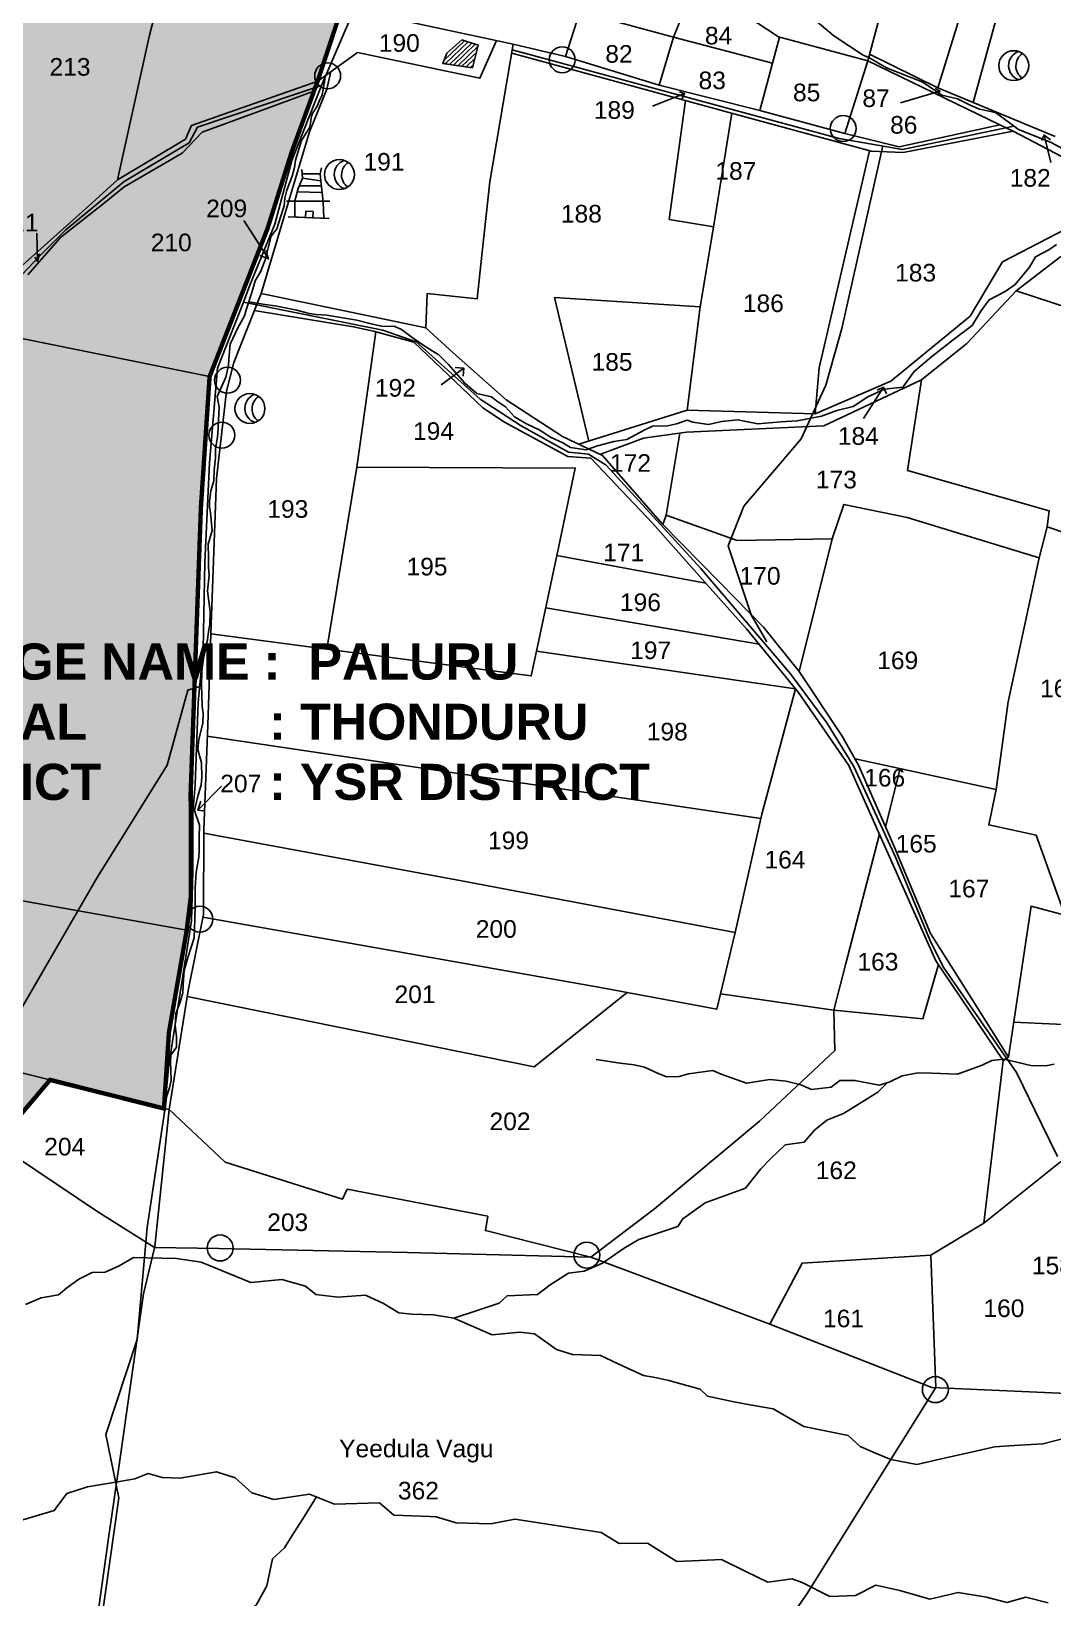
# Model space of a CAD drawing. Header units: inches. Extents: x 201585 to 225365, y 1598878 to 1613111.
# Drawn here: x 210278 to 211207, y 1605088 to 1606512 of the extents above; entities that cross this region are included whole.
import ezdxf

# ---------------------------------------------------------------- set-up
doc = ezdxf.new("R2010")
doc.units = ezdxf.units.IN
doc.header["$LTSCALE"] = 15
doc.header["$MEASUREMENT"] = 0
for name, color, linetype in [('BOUNDRY STONES', 240, 'Continuous'), ('PLOTS', 7, 'Continuous'), ('PLOTS NO', 7, 'Continuous'), ('ROADS', 1, 'Continuous'), ('STREAMS', 4, 'Continuous'), ('TEXT', 1, 'Continuous'), ('VILLAGE', 7, 'Continuous'), ('wells', 7, 'Continuous'), ('WUA13', 3, 'Continuous')]:
    doc.layers.add(name, color=color, linetype=linetype)
doc.styles.get("Standard").update_dxf_attribs({"font": 'arial.ttf'})

msp = doc.modelspace()

# ---------------------------------------------------------------- hatches: boundary and pattern name
at = {"layer": 'PLOTS NO', "true_color": 0x105689}
h = msp.add_hatch(color=146, dxfattribs=at)
h.dxf.hatch_style = 1
h.paths.add_polyline_path([(209676.1, 1605085.9), (209640, 1605054), (209519, 1605034.5), (209312.9, 1605047.3), (209238.2, 1605067.1), (209188.8, 1605091.7), (209160.8, 1605117.3), (209096.2, 1605164.8), (209109.1, 1605205), (209399.2, 1605104.8), (209456, 1605092.7), (209499.4, 1605199), (209514.3, 1605235.5), (209577.1, 1605229.5), (209662.3, 1605530.2), (209578.2, 1605535.1), (209556.8, 1605493.6), (209528.5, 1605497.7), (209461, 1605507.6), (209393.5, 1605517.5), (209260.9, 1605540.8), (209246.6, 1605541), (209289.8, 1605610.1), (209303.9, 1605624.8), (209316.8, 1605648.9), (209339.1, 1605820.3), (209345.1, 1605866.8), (209404, 1605877.4), (209437.7, 1605899.6), (209525.9, 1605926), (209611.7, 1605954.3), (209628.8, 1606004.8), (209636.8, 1606048.1), (209646.7, 1606105.1), (209659.8, 1606142.8), (209705.2, 1606273.3), (209730, 1606344.7), (209751.1, 1606368.9), (209806.9, 1606405.5), (209827.7, 1606479.1), (209879.7, 1606528.8), (209938.5, 1606622.6), (209966.9, 1606656.8), (210017.9, 1606704.4), (210055.8, 1606723.8), (210082.2, 1606748), (210108.4, 1606809.7), (210147.2, 1606913.4), (210183.9, 1607020.8), (210214.9, 1606982.5), (210298.6, 1606911.6), (210340.6, 1606862.4), (210429.5, 1606781.3), (210482.5, 1606736.3), (210574.9, 1606687.2), (210575.6, 1606670.4), (210578.1, 1606624.3), (210560.8, 1606533.1), (210544, 1606482.3), (210538.7, 1606466.3), (210535.3, 1606457), (210515, 1606401.6), (210493.1, 1606332.2), (210440.4, 1606197.6), (210432.5, 1606078.7), (210423.2, 1605819.7), (210423.4, 1605725.4), (210419.6, 1605694.3), (210403.4, 1605601.3), (210398.9, 1605532.3), (210295.3, 1605558.3), (210246.3, 1605500.4), (210203.4, 1605435.3), (210161.7, 1605352), (210117.1, 1605323.8), (210079.8, 1605251.9), (209998.7, 1605195.4), (209999.5, 1605153.7), (209839.1, 1605049.9)])
at = {"layer": 'VILLAGE'}
h = msp.add_hatch(dxfattribs=at)
h.set_pattern_fill('ANSI31', color=30, scale=24.297688, angle=-1.2767)
h.set_pattern_definition([(43.723261, (193513.5276, 1597190.7028), (-2.09924695, 2.19495167), [])])
h.paths.add_polyline_path([(210669.9, 1606503.7), (210684.8, 1606498.8), (210679.4, 1606478.4), (210652.5, 1606482.2), (210656.3, 1606491.7)])

# ---------------------------------------------------------------- linework, layer by layer
at = {"layer": 'BOUNDRY STONES', "color": 1}
for centre in [(210761.1, 1606485.6), (210547.8, 1606471.1), (211016.7, 1606423.1), (210456.7, 1606194.3), (210451.6, 1606144.4), (210431.5, 1605704.4), (210450, 1605405.5), (210783.5, 1605399), (211100.5, 1605276.7)]:
    msp.add_circle(centre, 11.8, dxfattribs=at)
at = {"layer": 'PLOTS'}
for points in [[(211102.6, 1606460.1), (211172, 1606683.5), (211229.2, 1606854.4), (211277.9, 1606999.8)], [(210433, 1606743.8), (210422, 1606648.3), (210385.8, 1606508.1), (210356.7, 1606376.4)], [(211413, 1606425.3), (211429.8, 1606514), (211210.1, 1606564.3), (211231.3, 1606637.3), (211234.8, 1606649.3), (211200.5, 1606656.1), (211158.9, 1606533.9), (211135, 1606446.7)], [(210764, 1606488.5), (210716.6, 1606499.8), (210560.8, 1606533.1), (210578.1, 1606624.3)], [(210929.6, 1606524.9), (210957.8, 1606506.5), (211039, 1606484.7), (211055, 1606545)], [(210560.8, 1606533.1), (210544, 1606482.3), (210538.7, 1606466.3), (210574.8, 1606492.2), (210686.2, 1606468.8), (210701.3, 1606503.1)], [(210952.4, 1606482.6), (210862.4, 1606506.1), (210874.8, 1606536.8)], [(210849.3, 1606462.6), (210764, 1606488.5), (210777, 1606529.1), (210862.4, 1606506.1)], [(210862.4, 1606506.1), (210849.3, 1606462.6), (210940.8, 1606439.5)], [(211039, 1606484.7), (211018.2, 1606418.7), (210940.8, 1606439.5), (210958.7, 1606506.3)], [(210716.6, 1606499.8), (210695.2, 1606374.8), (210688, 1606307.9), (210683.7, 1606268.2), (210638.2, 1606273.1), (210637.2, 1606241.9), (210576.2, 1606254.6), (210487.2, 1606273.2), (210513.1, 1606359.5), (210531.3, 1606420), (210547.1, 1606458.9), (210550.6, 1606474.9)], [(210715.2, 1606491.6), (210803.2, 1606467.6), (210921.7, 1606435.4), (211042.2, 1606402.6), (211071.2, 1606401.4), (211171.3, 1606420.8), (211215.8, 1606397.4), (211272.5, 1606359.4), (211252.8, 1606349.2), (211161.7, 1606301.9), (211132, 1606252.7), (211059.9, 1606193.6), (210991.2, 1606163.8), (210874.8, 1606167.1), (210776.3, 1606136.1)], [(211040.6, 1606490.8), (211102.6, 1606460.1), (211209.6, 1606415.9)], [(211159.1, 1606426.4), (211039, 1606484.7)], [(210538.7, 1606466.3), (210423.9, 1606426), (210418.5, 1606413.4), (210356.7, 1606376.4), (210330.2, 1606352.6), (210270, 1606298.6), (210231.5, 1606254.5), (210174.9, 1606229.2), (210092.8, 1606217.6), (209992.8, 1606205.9), (209952, 1606189.8), (209909.2, 1606135.1), (209879.3, 1606099.5), (209854.5, 1606080.5), (209809.3, 1606074.2), (209732.5, 1606080.5), (209702.4, 1606079.9), (209651.7, 1606050.4), (209638, 1606055)], [(210275.1, 1606290.1), (210304.9, 1606324.1), (210346.3, 1606356.9), (210362.7, 1606370), (210415.5, 1606400.7), (210433.7, 1606419.9), (210494.9, 1606442.2), (210535.3, 1606457), (210515, 1606401.6), (210493.1, 1606332.2), (210464.6, 1606259.5), (210440.4, 1606197.6), (210224.6, 1606241.2)], [(210873.2, 1606448.6), (210858.5, 1606340.3), (210898.9, 1606333.8)], [(210886.7, 1606260.9), (210898.8, 1606333.5), (210915.5, 1606437.1)], [(211018.2, 1606418.7), (211067.5, 1606406.5), (211159.1, 1606426.4), (211171.3, 1606420.8)], [(210991.2, 1606163.8), (210994.9, 1606205.7), (211017.3, 1606302.4), (211040.6, 1606403)], [(211214.7, 1606306.7), (211174.1, 1606275.6), (211129, 1606227.6), (211088, 1606194.6), (210999.1, 1606152.9), (210874.1, 1606147.1), (210834.9, 1606141.6), (210795.2, 1606126.9)], [(210398.9, 1605532.3), (210403.6, 1605531.4), (210420.8, 1605639.7), (210434.8, 1605708.7), (210435.3, 1605785.6), (210438.7, 1605880.7), (210441.6, 1605963.7), (210446.7, 1606105), (210455.9, 1606184.5), (210462.3, 1606210.4), (210487.2, 1606273.2)], [(211334.8, 1606016.3), (211342.3, 1606014.9), (211389.1, 1606151.4), (211402, 1606201.2), (211174.1, 1606275.6)], [(210785.3, 1606138.9), (210754.1, 1606269.4), (210886.7, 1606260.9), (210874.8, 1606167.1)], [(210481, 1606257.6), (210571.3, 1606242.9), (210589.5, 1606238.9), (210626.2, 1606228.9), (210688.8, 1606169.2), (210708.6, 1606156.3), (210766.2, 1606124.9), (210787.1, 1606123.5), (210843.3, 1606064.4), (210895.7, 1606005.4), (210928.7, 1605968.2), (210976, 1605910.5), (211021.9, 1605844), (211051.3, 1605778.1), (211101, 1605666.4), (211162.3, 1605575.9), (211166.9, 1605579), (211120.6, 1605652.6), (211096.2, 1605691.3), (211062.9, 1605770.4), (211030.6, 1605844.5), (211015.7, 1605870.7), (210976.5, 1605929.6), (210944.3, 1605969.7), (210905, 1606009.8), (210852.1, 1606063.8), (210797.6, 1606125.8), (210761.3, 1606143.3), (210710.1, 1606176.4), (210661.9, 1606219.2), (210637.2, 1606241.9)], [(210591.7, 1606238.3), (210574.3, 1606115.3), (210547, 1605949.9), (210441.6, 1605963.7)], [(210440.4, 1606197.6), (210432.5, 1606078.7), (210426.8, 1605919), (210423.2, 1605819.7), (210423.4, 1605725.4), (210418.9, 1605689.2), (210403.4, 1605601.3), (210398.9, 1605532.3), (210244.3, 1605571.2), (210239.7, 1605589.2), (210061.8, 1605627.8), (210086.4, 1605716.3), (210097.9, 1605757.5), (210125.6, 1605871.2), (210094.8, 1605906.6), (210111.3, 1606001.6), (210135.2, 1606123.7), (210152.1, 1606217.1)], [(211202.1, 1606061.1), (211204.1, 1606075.5), (211075.2, 1606112.4), (211088, 1606194.6)], [(210855.7, 1606071.7), (210868.1, 1606146.2)], [(210547, 1605949.9), (210733, 1605925.6), (210737.7, 1605947.9), (210758, 1606043.6), (210772.9, 1606114.4), (210574.3, 1606115.3)], [(211006.6, 1606050.2), (211017.3, 1606081.5), (211074.8, 1606069.4), (211194.8, 1606032.9), (211166.6, 1605902.1), (211155.8, 1605822.3), (211027.4, 1605850.2)], [(210976.5, 1605929.6), (211006.6, 1606050.2), (210920.2, 1606048.6), (210855.7, 1606071.7), (210852.6, 1606063.2)], [(211155.8, 1605822.3), (211149, 1605790), (211192.1, 1605780.9), (211218.1, 1605708.1), (211241.3, 1605705.7), (211258.8, 1605814.6), (211282.6, 1605936.2), (211314.5, 1605936), (211334.8, 1606016.3), (211202.1, 1606061.1), (211194.8, 1606032.9)], [(210756.2, 1606035.1), (210891.7, 1606009.9)], [(210746.1, 1605987.4), (210940.1, 1605954.3)], [(210737.7, 1605947.9), (210973.4, 1605913.7), (210942.8, 1605799.9), (210918.3, 1605692.2), (210901.7, 1605622.5), (210794.1, 1605642.5), (210434.3, 1605706.2)], [(210438.3, 1605870.9), (210941.9, 1605795.9)], [(211068.5, 1605841.3), (211055.2, 1605788.2)], [(210918.3, 1605692.2), (210667.9, 1605739.5), (210435.3, 1605782.7)], [(211049.7, 1605781.7), (211019.2, 1605664.2), (211008.2, 1605621.8), (210905.1, 1605636.6)], [(210096.4, 1605752), (210419.6, 1605694.3)], [(211218.1, 1605708.1), (211187.6, 1605716.3), (211166.9, 1605579)], [(211008.2, 1605621.8), (211089.2, 1605613.8), (211103.2, 1605663.2)], [(211171.7, 1605610.8), (211301.8, 1605604.8), (211376.8, 1605619), (211443.2, 1605656.4)], [(210420, 1605634.2), (210735.6, 1605570.2), (210820.3, 1605637.7)], [(211008.2, 1605621.8), (211009.1, 1605584.9), (210940.4, 1605520.7), (210845.1, 1605441.1), (210787.1, 1605397), (210691.2, 1605421.3), (210693.4, 1605434.5), (210565.6, 1605458.9), (210561.4, 1605450), (210454.6, 1605483.4), (210403.6, 1605531.4)], [(210787.1, 1605397), (210620.4, 1605401.5), (210448.9, 1605404.9), (210390.4, 1605406), (210338.8, 1605438.3), (210244.3, 1605501.7), (210041.3, 1605540.8), (209974.1, 1605553.8), (209890.3, 1605573.3), (209734.2, 1605601.4), (209718, 1605527.6), (209754.4, 1605519.6), (209738.8, 1605448.5), (209709.7, 1605353.4), (209694.6, 1605304), (209809.9, 1605279.6), (209867.4, 1605373.1), (209937.2, 1605486.8), (209980.3, 1605552.6)], [(211162.3, 1605575.9), (211144.5, 1605428)], [(210295.3, 1605558.3), (210246.3, 1605500.4), (210203.4, 1605435.3), (209937.2, 1605486.8)], [(210493.6, 1604995.6), (210395.3, 1605031.4), (210388.9, 1605041.2), (210337.1, 1605061.8), (210348.9, 1605143.9), (210358.4, 1605210.4), (210368.4, 1605280.8), (210380.3, 1605363.7), (210390.6, 1605406.9), (210403.6, 1605531.4)], [(211316.4, 1605514.9), (211248.2, 1605506.6), (211243, 1605492), (211214.4, 1605483.9), (211144.5, 1605428), (211096.4, 1605399), (210979.4, 1605391.8), (210950, 1605336.3), (211097.3, 1605278.7), (211240.6, 1605272.3), (211367.2, 1605268.1)], [(210787.1, 1605397), (210950, 1605336.3)], [(211096.4, 1605399), (211100.9, 1605278.5), (211036, 1605174.9), (210983.8, 1605091.4), (210922.3, 1605002.6), (210891.7, 1604938.2), (210873.9, 1604888.1)]]:
    msp.add_lwpolyline(points, dxfattribs=at)
at = {"layer": 'PLOTS NO'}
for points in [[(211100.4, 1606459.6), (211104.7, 1606457.2), (211102.9, 1606454.4)], [(210872.4, 1606455.1), (210843.2, 1606443.4)], [(210867.7, 1606456.4), (210872.4, 1606455.1), (210870.2, 1606450.2)], [(211104.7, 1606457.2), (211068.8, 1606446.4)], [(211197, 1606412.3), (211199.4, 1606417.2), (211205.2, 1606412.8)], [(211199.4, 1606417.2), (211205.5, 1606392.3)], [(210493.9, 1606304.6), (210471.5, 1606339.5)], [(210284, 1606302.2), (210283.3, 1606328.1)], [(210281.4, 1606306.2), (210284, 1606302.2), (210285.8, 1606309.1)], [(210486, 1606307.7), (210493.9, 1606304.6), (210491.6, 1606312.3)], [(210671.6, 1606205.4), (210651.1, 1606190.1)], [(210663.8, 1606205.9), (210671.6, 1606205.4), (210671, 1606198)], [(211053.2, 1606188), (211035.1, 1606159.4)], [(211047.5, 1606185.3), (211053.2, 1606188), (211056.1, 1606181.9)], [(210429.6, 1605803.6), (210451.3, 1605825.2)], [(210432.3, 1605811.6), (210429.6, 1605803.6), (210434.8, 1605802.8)]]:
    msp.add_lwpolyline(points, dxfattribs=at)
at = {"layer": 'ROADS', "color": 1}
for points in [[(209636.2, 1606044.5), (209705.5, 1606048.5), (209729.4, 1606066.2), (209769.4, 1606064.4), (209857, 1606076.6), (209876.3, 1606088.5), (209955.3, 1606187.6), (209989.3, 1606199.4), (210173.4, 1606224), (210231.9, 1606250.7), (210285.6, 1606307.2), (210309.6, 1606331), (210362.6, 1606375.1), (210421.9, 1606410.2), (210429.4, 1606424.3), (210518.6, 1606454.3), (210542.2, 1606462.2), (210568.5, 1606523.5), (210578.2, 1606546)], [(211172, 1606425.3), (211070.6, 1606404.1), (211012.9, 1606414.2), (210886.6, 1606448.3), (210757.1, 1606483.6), (210715.7, 1606494.8)], [(210542.2, 1606462.2), (210515.2, 1606394.2), (210499.8, 1606336.1), (210477.1, 1606280.7), (210471.3, 1606265.4), (210598, 1606239.7), (210628.2, 1606229.2), (210686.6, 1606177.2), (210723.7, 1606152.9), (210766.7, 1606128.9), (210785.1, 1606127), (210801.2, 1606117.2), (210887.3, 1606023.1), (210968.8, 1605927.5), (211001.8, 1605882.8), (211026.2, 1605843.3), (211064.5, 1605760.2), (211095.4, 1605685.5), (211107.7, 1605661.2), (211163.2, 1605581), (211174.3, 1605565), (211196.9, 1605518.4), (211211.5, 1605488.5)], [(211052.7, 1606407.3), (211015.3, 1606241.5), (211001, 1606189.9), (210978.3, 1606141.2), (210926.4, 1606079.9), (210912.1, 1606043.8), (210933, 1605981.2), (210947.2, 1605956.5)], [(210471.3, 1606265.4), (210447.6, 1606205.2), (210440.4, 1606119.3), (210436, 1606028.7), (210434.6, 1605949.7), (210429.9, 1605901.3), (210427.2, 1605826.5), (210425.3, 1605801.2), (210425.3, 1605747.6), (210423.9, 1605702.8), (210405.7, 1605587.3), (210403.3, 1605572), (210399.2, 1605526.8), (210383.7, 1605424.1)], [(210433, 1605916.4), (210420.6, 1605912.6), (210401.7, 1605844.5), (210338, 1605742.3), (210255.3, 1605599.1), (210230.2, 1605567.5), (210208.7, 1605498.5), (210182.8, 1605430.9), (210138.6, 1605351), (210118.3, 1605305.7), (210088.3, 1605281.8), (210072.8, 1605257.2), (210066.5, 1605230.5), (210034.8, 1605186.1), (210013.4, 1605162.3), (210006.9, 1605140.6)], [(210323.4, 1604882.8), (210337.2, 1605032.5), (210358, 1605178.2), (210346.1, 1605235.9), (210374.4, 1605322.2), (210383.7, 1605424.1)]]:
    msp.add_lwpolyline(points, dxfattribs=at)
at = {"layer": 'ROADS'}
msp.add_lwpolyline([(211219.8, 1606402.9), (211205.9, 1606410.3), (211176.2, 1606422.2), (211155.2, 1606437.7), (211140.6, 1606440.7), (211132.2, 1606444.4), (211120.5, 1606450.1), (211106.3, 1606453.5), (211089, 1606465.2), (211056, 1606478.4), (211040, 1606487.7), (211034.9, 1606489.9), (211008.2, 1606507.5), (210970.7, 1606538.9)], dxfattribs=at)
at = {"layer": 'STREAMS', "color": 4}
for points in [[(210545.7, 1606471.9), (210544.5, 1606464.1), (210542.8, 1606453.8), (210540.2, 1606448), (210538.3, 1606443.6), (210534.4, 1606437.4), (210533.2, 1606434.5), (210531.6, 1606424.3), (210524, 1606412.2), (210520.8, 1606401.4), (210518.4, 1606394.3), (210517.6, 1606387.6), (210515.4, 1606379.7), (210510.6, 1606367), (210508.7, 1606359.9), (210508.2, 1606352.8), (210507, 1606349.1), (210501.7, 1606332), (210496.5, 1606325.2), (210490.5, 1606302.8), (210486.6, 1606292.9), (210482, 1606284.8), (210478.8, 1606274.2), (210473.9, 1606259.1), (210472.1, 1606252.8), (210466.2, 1606241.9), (210459.1, 1606227.1), (210457.9, 1606213.6), (210457.7, 1606207.8), (210455.1, 1606197.2), (210447.3, 1606179.4), (210449.2, 1606169.7), (210447.9, 1606145.4), (210447.4, 1606140.6), (210445.9, 1606132.4), (210445.7, 1606123.9), (210444.7, 1606112.7), (210444.3, 1606102.8), (210441.5, 1606093.7), (210440.3, 1606084.1), (210440.2, 1606079.1), (210441.2, 1606073.8), (210442.7, 1606057.7), (210439.2, 1606045.4), (210439.5, 1606033.5), (210439.3, 1606024), (210440.1, 1606017.2), (210438.5, 1606003), (210440.9, 1605984.2), (210440.6, 1605972.7), (210439.3, 1605965.6), (210438.6, 1605958.3), (210435.3, 1605943.6), (210433.3, 1605930.1), (210433, 1605916.4), (210433.4, 1605908), (210433.7, 1605897.7), (210434.7, 1605891.4), (210434.3, 1605882.7), (210430.6, 1605867.7), (210429.8, 1605858.5), (210432.9, 1605846.5), (210433.4, 1605833.3), (210432.7, 1605826.4), (210429.4, 1605814.9), (210426.7, 1605803.1), (210431.3, 1605789.9), (210431, 1605778.6), (210430.8, 1605766.8), (210430.6, 1605760.8), (210428.3, 1605747), (210427.2, 1605732.5), (210427.2, 1605716), (210426.9, 1605704.8), (210426.5, 1605687.4), (210420.9, 1605670.6), (210417.4, 1605657.7), (210416.4, 1605645), (210416, 1605637.3), (210413.6, 1605628.9), (210409.6, 1605618.7), (210409.2, 1605607.7), (210410.2, 1605597.3), (210410.4, 1605587.9), (210405.2, 1605580.7), (210404.7, 1605575.1), (210405.6, 1605558.1), (210403.9, 1605551), (210401.3, 1605542.8), (210399.9, 1605531.5)], [(210476.4, 1606265.7), (210481.6, 1606264.8), (210490.7, 1606263.1), (210500, 1606262.1), (210519.7, 1606258.1), (210521.8, 1606257.5), (210531, 1606255), (210537.3, 1606254.1), (210547, 1606253.5), (210574.4, 1606248.8), (210586.1, 1606245.9), (210596.7, 1606243.6), (210608.9, 1606243.3), (210614.9, 1606240.5), (210623.4, 1606234.2), (210633.5, 1606227), (210642.9, 1606221.1), (210648.9, 1606217.5), (210657.8, 1606208.6), (210672.4, 1606191.6), (210683.6, 1606182.4), (210696.8, 1606179.1), (210701.3, 1606175.5), (210709.6, 1606170), (210717.6, 1606161.1), (210728.7, 1606154.8), (210740.2, 1606149.1), (210751.1, 1606142.2), (210761.7, 1606137.4), (210768.6, 1606133.1), (210782.9, 1606131.2), (210793.2, 1606134.6), (210808.2, 1606138.6), (210819.8, 1606140.5), (210835.6, 1606148.9), (210843.3, 1606152.7), (210856.8, 1606153), (210865.2, 1606154.7), (210874.8, 1606158.1), (210879.9, 1606156.3), (210894.1, 1606154.1), (210906, 1606156.9), (210920.9, 1606158.4), (210938.9, 1606154.6), (210959.9, 1606156.6), (210974.9, 1606157.4), (210997, 1606161.7), (211010.8, 1606166.9), (211025.8, 1606170.4), (211039.1, 1606179.1), (211054.3, 1606186.1), (211070.9, 1606188), (211081.1, 1606202.3), (211097.4, 1606215.8), (211119.4, 1606233.3), (211134.1, 1606244.2), (211141.8, 1606257.1), (211149.3, 1606267.4), (211163.9, 1606275.1), (211173.2, 1606281.3), (211186, 1606297.2), (211191.5, 1606306.5), (211203.8, 1606312.9), (211210.6, 1606317.7)], [(211208.5, 1605572.7), (211202.4, 1605571.4), (211188.5, 1605571.2), (211163.2, 1605577), (211151.8, 1605576), (211143, 1605571.8), (211120.7, 1605563.4), (211097.3, 1605564.3), (211084.7, 1605564.6), (211070.3, 1605561.9), (211058.6, 1605556.3), (211049.4, 1605553.6), (211027.3, 1605557.8), (211013.6, 1605557.7), (211005.6, 1605551.8), (210987.7, 1605549.6), (210978, 1605553.7), (210964.9, 1605557), (210949.9, 1605558.5), (210928.6, 1605555.2), (210905.7, 1605563.6), (210898.2, 1605566.8), (210875.9, 1605563.8), (210867.6, 1605561.4), (210856.1, 1605561), (210847.9, 1605564.4), (210835.8, 1605569.9), (210826.5, 1605572.1), (210813.9, 1605573.4), (210791.9, 1605576.8)], [(211057.4, 1605556.1), (211048.1, 1605547.1), (211035.9, 1605539.7), (211017, 1605527.8), (211001.7, 1605521.8), (210990.6, 1605512.5), (210981.2, 1605501.8), (210963.9, 1605499.4), (210950.9, 1605486.7), (210941.9, 1605477.4), (210927.8, 1605459.8), (210891.2, 1605446.5), (210870.7, 1605432), (210866.3, 1605425.1), (210844.3, 1605417.8), (210830.8, 1605413.2), (210817.6, 1605405.4), (210797.6, 1605391.8), (210781.2, 1605384.4), (210766.7, 1605382.6), (210750.3, 1605372.1), (210738.5, 1605363.2), (210711, 1605362), (210703.8, 1605355.2), (210683.8, 1605348.5), (210662.5, 1605341.6), (210643.9, 1605344.8), (210624.2, 1605345.2), (210612.6, 1605346.5), (210598.7, 1605354.9), (210582.3, 1605362.7), (210556.9, 1605360.8), (210536.9, 1605363.3), (210527.6, 1605370.9), (210506.2, 1605376.7), (210478, 1605374.2), (210432.7, 1605392.5), (210410.2, 1605395.8), (210396.9, 1605396.1), (210371.2, 1605396.7), (210358.3, 1605389.2), (210345.5, 1605383.5), (210333.5, 1605383.1), (210321.4, 1605377), (210310.3, 1605368.8), (210303.1, 1605363), (210287.2, 1605360.2), (210273, 1605354.2)], [(211221.8, 1605233.5), (211198.3, 1605227.5), (211176.9, 1605226.1), (211154.2, 1605224.6), (211134.5, 1605220.2), (211108.4, 1605214.4), (211083.5, 1605208.8), (211060, 1605213.2), (211046.1, 1605219.1), (211032.1, 1605225), (211021.1, 1605235), (210980.8, 1605243.3), (210953, 1605259.2), (210933.7, 1605262.7), (210917.1, 1605265.7), (210893.3, 1605270.9), (210886.6, 1605277.2), (210874.6, 1605280.5), (210858.2, 1605285.1), (210847.1, 1605287.3), (210835, 1605289.7), (210816.4, 1605298.1), (210796, 1605307.6), (210779.6, 1605308.3), (210770.6, 1605308.6), (210763.5, 1605310.9), (210755.8, 1605313.3), (210746.1, 1605320.1), (210735.8, 1605327.4), (210722.7, 1605329.1), (210697.4, 1605326.6), (210662.5, 1605341.6)], [(210264.4, 1605156.5), (210299.1, 1605166.7), (210310.7, 1605182.3), (210329.5, 1605188.3), (210358.6, 1605193.2), (210372.4, 1605195.5), (210384.4, 1605200.4), (210397.4, 1605196.9), (210413.5, 1605196.3), (210446.8, 1605202.1), (210463.6, 1605196.6), (210478.7, 1605183), (210498.8, 1605176.7), (210531.4, 1605181.8), (210554, 1605172.5), (210594.9, 1605173.8), (210607.9, 1605162.5), (210640.6, 1605161.4), (210646.5, 1605161.2), (210664.8, 1605155.7), (210696.1, 1605154.6), (210717.9, 1605158.9), (210763.6, 1605151.9), (210772.8, 1605150.5), (210796.6, 1605146.9), (210813, 1605136.9), (210838.8, 1605137), (210849.3, 1605130.5), (210865.5, 1605120.6), (210900, 1605122), (210906, 1605122.3), (210928.8, 1605111.1), (210948, 1605101.7), (210970.3, 1605104.7), (210979.4, 1605101.5), (211004.4, 1605088.7), (211027.9, 1605089.6), (211046.2, 1605099.1), (211068.2, 1605094.2), (211095.6, 1605086.3), (211121.2, 1605092.3), (211146.9, 1605088.1), (211165.5, 1605083.2), (211182.9, 1605088), (211203.1, 1605082.8)], [(210346.4, 1604885.3), (210352.4, 1604892.3), (210356.9, 1604897.6), (210365.9, 1604900.6), (210370.3, 1604902.1), (210380, 1604913.8), (210389.5, 1604925.3), (210390.2, 1604949.5), (210400.7, 1604961.5), (210410.7, 1604972.8), (210420, 1604991.4), (210432.4, 1605001.1), (210441.3, 1605008), (210450.2, 1605028.9), (210456, 1605043.4), (210463, 1605060.7), (210465.9, 1605068), (210482.9, 1605080.8), (210492.4, 1605098.3), (210497.7, 1605122.8), (210508.4, 1605132.8), (210517, 1605146.4), (210525.1, 1605159.2), (210537.7, 1605179.2)]]:
    msp.add_lwpolyline(points, dxfattribs=at)
at = {"layer": 'VILLAGE', "color": 30}
msp.add_lwpolyline([(210669.9, 1606503.7), (210684.8, 1606498.8), (210679.4, 1606478.4), (210652.5, 1606482.2), (210656.3, 1606491.7), (210669.9, 1606503.7)], dxfattribs=at)
at = {"layer": 'VILLAGE', "color": 5}
for points in [[(210542.3, 1606387.4), (210541, 1606381.9), (210541.6, 1606375.6), (210543.7, 1606356.5), (210544.2, 1606341.6)], [(210517.9, 1606342.8), (210517.9, 1606357.4), (210521, 1606368.6), (210524.9, 1606378.1), (210524.3, 1606386)], [(210524.6, 1606382), (210541, 1606381.9)], [(210524.9, 1606378.1), (210541.6, 1606375.6)], [(210520.1, 1606365.5), (210542.8, 1606365)], [(210522, 1606371.1), (210542.1, 1606371.1)], [(210510.3, 1606357.1), (210517.9, 1606357.1), (210543.6, 1606357.1), (210549.7, 1606357.1)], [(210527.7, 1606342.3), (210527.9, 1606348), (210534.6, 1606347.6), (210534.3, 1606342)], [(210511.9, 1606343), (210549.3, 1606341.4)], [(210514.2, 1606342.9), (210549.3, 1606341.4)]]:
    msp.add_lwpolyline(points, dxfattribs=at)
at = {"layer": 'wells', "color": 0}
for centre in [(211171.8, 1606480.3), (210558.5, 1606381.3), (210477.1, 1606168.6)]:
    msp.add_circle(centre, 13.6, dxfattribs=at)
for centre, start, end in [((211180.7, 1606480.4), 109.888, 251.3113), ((211187.3, 1606480), 123.8119, 234.0755), ((210567.4, 1606381.4), 109.888, 251.3113), ((210574, 1606381), 123.8119, 234.0755), ((210486.1, 1606168.7), 109.888, 251.3113), ((210492.6, 1606168.3), 123.8119, 234.0755)]:
    msp.add_arc(centre, 13.6, start, end, dxfattribs=at)
at = {"layer": 'WUA13', "color": 17, "const_width": 4}
msp.add_lwpolyline([(210214.9, 1606982.5), (210298.6, 1606911.6), (210340.6, 1606862.4), (210429.5, 1606781.3), (210482.5, 1606736.3), (210574.9, 1606687.2), (210575.6, 1606670.4), (210578.1, 1606624.3), (210560.8, 1606533.1), (210544, 1606482.3), (210538.7, 1606466.3), (210535.3, 1606457), (210515, 1606401.6), (210493.1, 1606332.2), (210440.4, 1606197.6), (210432.5, 1606078.7), (210423.2, 1605819.7), (210423.4, 1605725.4), (210419.6, 1605694.3), (210403.4, 1605601.3), (210398.9, 1605532.3), (210295.3, 1605558.3), (210246.3, 1605500.4)], dxfattribs=at)

# ---------------------------------------------------------------- texts
at = {"layer": 'PLOTS NO'}
for s, p in [('84', (210890.9, 1606499.6)), ('190', (210594.3, 1606492.9)), ('213', (210294.8, 1606471.2)), ('82', (210800.3, 1606483)), ('83', (210885.1, 1606458.9)), ('85', (210971, 1606447.9)), ('87', (211034.1, 1606442.7)), ('189', (210789.9, 1606432)), ('86', (211059.3, 1606418.5)), ('191', (210580.4, 1606384.9)), ('187', (210900.4, 1606376.6)), ('182', (211168.1, 1606370.3)), ('209', (210437.3, 1606342.5)), ('211', (210247.5, 1606329.6)), ('188', (210759.9, 1606337.7)), ('210', (210386.9, 1606311.6)), ('183', (211063.9, 1606284.1)), ('186', (210925.4, 1606256.3)), ('185', (210787.8, 1606203)), ('192', (210590.8, 1606179.4)), ('194', (210625.4, 1606140.1)), ('184', (211011.8, 1606135.6)), ('172', (210804.6, 1606111.1)), ('173', (210991.8, 1606096)), ('193', (210492.9, 1606069.3)), ('171', (210798.4, 1606029.7)), ('195', (210619.5, 1606016.9)), ('170', (210922.4, 1606008.5)), ('196', (210813.6, 1605984.5)), ('197', (210822.9, 1605940.8)), ('169', (211047.6, 1605931.7)), ('168', (211195.7, 1605906.2)), ('198', (210838, 1605866.9)), ('207', (210450.1, 1605819.7)), ('166', (211035.8, 1605825)), ('199', (210693.6, 1605768)), ('165', (211064.4, 1605765)), ('164', (210945.1, 1605750.5)), ('167', (211112.3, 1605724.2)), ('200', (210682.5, 1605687.5)), ('163', (211029.6, 1605657.7)), ('201', (210608.6, 1605628.1)), ('202', (210695, 1605512.6)), ('204', (210290, 1605489.6)), ('162', (210991.7, 1605468.1)), ('203', (210492.8, 1605420.9)), ('158', (211188.3, 1605381.5)), ('161', (210998.3, 1605333.4)), ('160', (211144.2, 1605342.7)), ('Yeedula Vagu', (210558.2, 1605215.2)), ('362', (210611.7, 1605176.9))]:
    msp.add_text(s, height=16, dxfattribs=at).set_placement(p)
at = {"layer": 'TEXT', "insert": (210130.5, 1605955), "char_height": 32.812, "width": 781.689, "attachment_point": 1}
msp.add_mtext('\\pxql;{\\fArial|b1|i0|c0|p34;\\C1;VILLAGE NAME :\\C5;  PALURU \\P\\C1;MANDAL             : \\C5;THONDURU \\P\\C1;DISTRICT            : \\C5;YSR DISTRICT}', dxfattribs=at)

doc.saveas('drawing.dxf')
